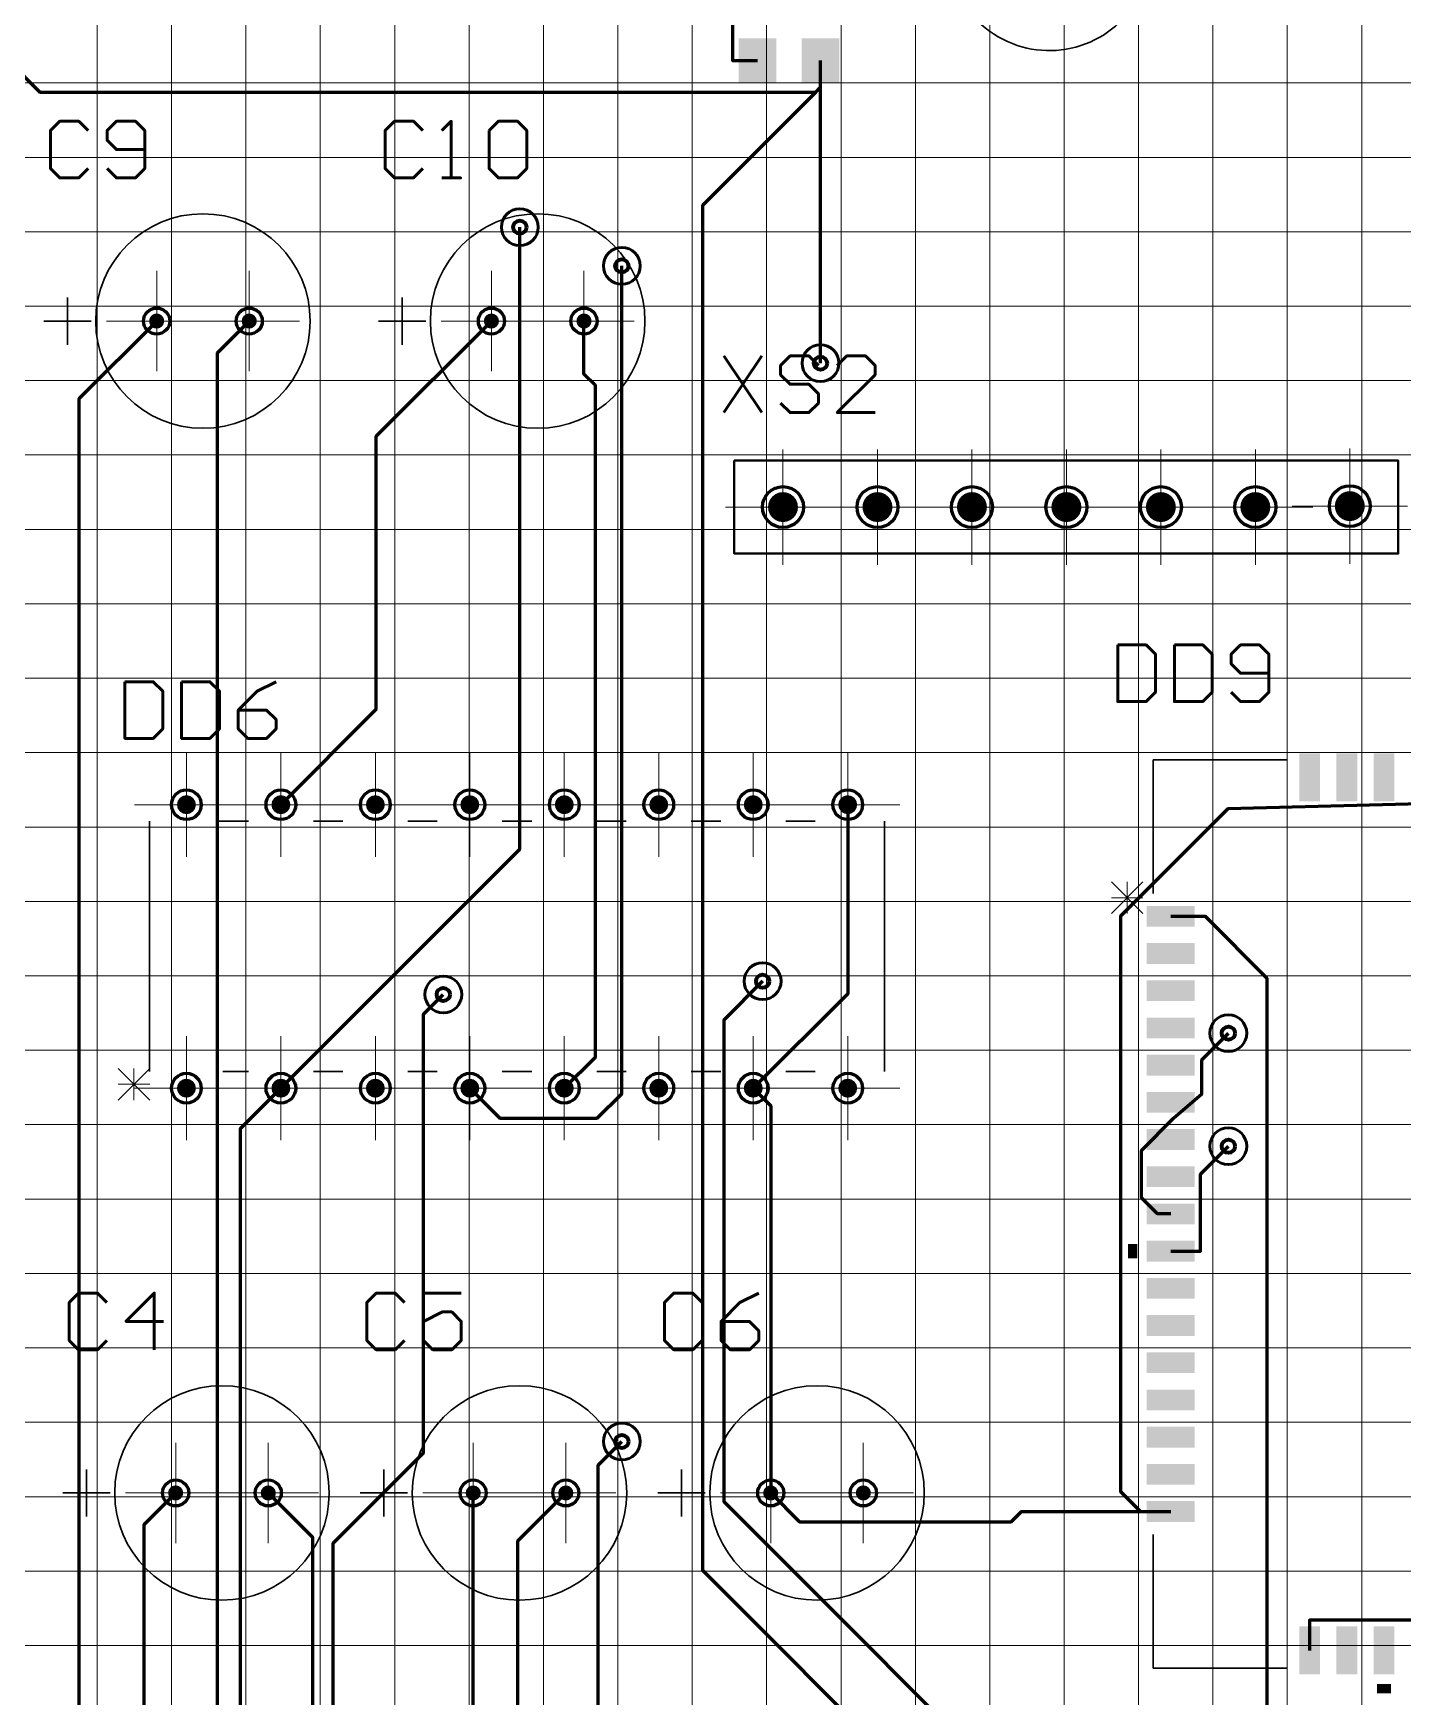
# Model space of a CAD drawing. Extents: x 346 to 4955, y 45 to 639.
# Drawn here: x 1255.6 to 1329, y 301.9 to 391 of the extents above; entities that cross this region are included whole.
import ezdxf

# ---------------------------------------------------------------- set-up
doc = ezdxf.new("R2010")
doc.units = 0
doc.header["$MEASUREMENT"] = 0
doc.layers.add('PDF _Геометрия', color=7, linetype='CONTINUOUS')
doc.layers.add('PDF _Сплошная заливка', color=7, linetype='CONTINUOUS')

msp = doc.modelspace()

# ---------------------------------------------------------------- hatches: boundary and pattern name
at = {"layer": 'PDF _Сплошная заливка', "transparency": 33554559}
for points in [[(1262.189, 375.615), (1261.782, 375.615), (1261.813, 375.771), (1261.901, 375.903), (1262.033, 375.991), (1262.189, 376.022)], [(1267.149, 375.615), (1266.743, 375.615), (1266.774, 375.771), (1266.862, 375.903), (1266.994, 375.991), (1267.149, 376.022)], [(1280.123, 375.615), (1279.717, 375.615), (1279.748, 375.771), (1279.836, 375.903), (1279.968, 375.991), (1280.123, 376.022)], [(1285.084, 375.615), (1284.677, 375.615), (1284.708, 375.771), (1284.797, 375.903), (1284.928, 375.991), (1285.084, 376.022)], [(1295.746, 365.648), (1295.746, 364.844), (1295.538, 364.872), (1295.345, 364.952), (1295.178, 365.08), (1295.05, 365.246), (1294.97, 365.44), (1294.942, 365.648)], [(1295.746, 365.648), (1296.55, 365.648), (1296.523, 365.44), (1296.443, 365.246), (1296.315, 365.08), (1296.149, 364.952), (1295.955, 364.872), (1295.746, 364.844)], [(1300.808, 365.648), (1300.808, 364.844), (1300.6, 364.872), (1300.406, 364.952), (1300.24, 365.08), (1300.112, 365.246), (1300.031, 365.44), (1300.004, 365.648)], [(1300.808, 365.648), (1301.612, 365.648), (1301.585, 365.44), (1301.504, 365.246), (1301.376, 365.08), (1301.21, 364.952), (1301.016, 364.872), (1300.808, 364.844)], [(1305.87, 365.648), (1305.87, 364.844), (1305.662, 364.872), (1305.468, 364.952), (1305.301, 365.08), (1305.173, 365.246), (1305.093, 365.44), (1305.066, 365.648)], [(1305.87, 365.648), (1306.674, 365.648), (1306.646, 365.44), (1306.566, 365.246), (1306.438, 365.08), (1306.272, 364.952), (1306.078, 364.872), (1305.87, 364.844)], [(1310.931, 365.648), (1310.931, 364.844), (1310.723, 364.872), (1310.529, 364.952), (1310.363, 365.08), (1310.235, 365.246), (1310.154, 365.44), (1310.127, 365.648)], [(1310.931, 365.648), (1311.735, 365.648), (1311.708, 365.44), (1311.627, 365.246), (1311.5, 365.08), (1311.333, 364.952), (1311.139, 364.872), (1310.931, 364.844)], [(1315.993, 365.648), (1315.993, 364.844), (1315.785, 364.872), (1315.591, 364.952), (1315.424, 365.08), (1315.297, 365.246), (1315.216, 365.44), (1315.189, 365.648)], [(1315.993, 365.648), (1316.797, 365.648), (1316.769, 365.44), (1316.689, 365.246), (1316.561, 365.08), (1316.395, 364.952), (1316.201, 364.872), (1315.993, 364.844)], [(1321.054, 365.648), (1321.054, 364.844), (1320.846, 364.872), (1320.652, 364.952), (1320.486, 365.08), (1320.358, 365.246), (1320.278, 365.44), (1320.25, 365.648)], [(1321.054, 365.648), (1321.858, 365.648), (1321.831, 365.44), (1321.751, 365.246), (1321.623, 365.08), (1321.456, 364.952), (1321.262, 364.872), (1321.054, 364.844)], [(1326.116, 365.699), (1326.116, 364.895), (1325.908, 364.922), (1325.714, 365.003), (1325.547, 365.13), (1325.42, 365.297), (1325.339, 365.491), (1325.312, 365.699)], [(1326.116, 365.699), (1326.92, 365.699), (1326.893, 365.491), (1326.812, 365.297), (1326.684, 365.13), (1326.518, 365.003), (1326.324, 364.922), (1326.116, 364.895)], [(1263.783, 349.702), (1263.275, 349.702), (1263.314, 349.896), (1263.424, 350.061), (1263.589, 350.171), (1263.783, 350.21)], [(1263.783, 349.702), (1263.783, 350.21), (1263.977, 350.171), (1264.142, 350.061), (1264.252, 349.896), (1264.291, 349.702)], [(1268.845, 349.702), (1268.337, 349.702), (1268.375, 349.896), (1268.485, 350.061), (1268.65, 350.171), (1268.845, 350.21)], [(1268.845, 349.702), (1268.845, 350.21), (1269.039, 350.171), (1269.204, 350.061), (1269.314, 349.896), (1269.352, 349.702)], [(1273.906, 349.702), (1273.398, 349.702), (1273.437, 349.896), (1273.547, 350.061), (1273.712, 350.171), (1273.906, 350.21)], [(1273.906, 349.702), (1273.906, 350.21), (1274.1, 350.171), (1274.265, 350.061), (1274.375, 349.896), (1274.414, 349.702)], [(1278.968, 349.702), (1278.46, 349.702), (1278.498, 349.896), (1278.608, 350.061), (1278.773, 350.171), (1278.968, 350.21)], [(1278.968, 349.702), (1278.968, 350.21), (1279.162, 350.171), (1279.327, 350.061), (1279.437, 349.896), (1279.476, 349.702)], [(1284.029, 349.702), (1283.521, 349.702), (1283.56, 349.896), (1283.67, 350.061), (1283.835, 350.171), (1284.029, 350.21)], [(1284.029, 349.702), (1284.029, 350.21), (1284.224, 350.171), (1284.388, 350.061), (1284.498, 349.896), (1284.537, 349.702)], [(1289.091, 349.702), (1288.583, 349.702), (1288.622, 349.896), (1288.732, 350.061), (1288.896, 350.171), (1289.091, 350.21)], [(1289.091, 349.702), (1289.091, 350.21), (1289.285, 350.171), (1289.45, 350.061), (1289.56, 349.896), (1289.599, 349.702)], [(1294.152, 349.702), (1293.644, 349.702), (1293.683, 349.896), (1293.793, 350.061), (1293.958, 350.171), (1294.152, 350.21)], [(1294.152, 349.702), (1294.152, 350.21), (1294.347, 350.171), (1294.511, 350.061), (1294.622, 349.896), (1294.66, 349.702)], [(1299.214, 349.702), (1298.706, 349.702), (1298.745, 349.896), (1298.855, 350.061), (1299.02, 350.171), (1299.214, 350.21)], [(1299.214, 349.702), (1299.214, 350.21), (1299.408, 350.171), (1299.573, 350.061), (1299.683, 349.896), (1299.722, 349.702)], [(1263.783, 334.512), (1263.275, 334.512), (1263.314, 334.707), (1263.424, 334.871), (1263.589, 334.982), (1263.783, 335.02)], [(1263.783, 334.512), (1263.783, 335.02), (1263.977, 334.982), (1264.142, 334.871), (1264.252, 334.707), (1264.291, 334.512)], [(1268.845, 334.512), (1268.337, 334.512), (1268.375, 334.707), (1268.485, 334.871), (1268.65, 334.982), (1268.845, 335.02)], [(1268.845, 334.512), (1268.845, 335.02), (1269.039, 334.982), (1269.204, 334.871), (1269.314, 334.707), (1269.352, 334.512)], [(1273.906, 334.512), (1273.398, 334.512), (1273.437, 334.707), (1273.547, 334.871), (1273.712, 334.982), (1273.906, 335.02)], [(1273.906, 334.512), (1273.906, 335.02), (1274.1, 334.982), (1274.265, 334.871), (1274.375, 334.707), (1274.414, 334.512)], [(1278.968, 334.512), (1278.46, 334.512), (1278.498, 334.707), (1278.608, 334.871), (1278.773, 334.982), (1278.968, 335.02)], [(1278.968, 334.512), (1278.968, 335.02), (1279.162, 334.982), (1279.327, 334.871), (1279.437, 334.707), (1279.476, 334.512)], [(1284.029, 334.512), (1283.521, 334.512), (1283.56, 334.707), (1283.67, 334.871), (1283.835, 334.982), (1284.029, 335.02)], [(1284.029, 334.512), (1284.029, 335.02), (1284.224, 334.982), (1284.388, 334.871), (1284.498, 334.707), (1284.537, 334.512)], [(1289.091, 334.512), (1288.583, 334.512), (1288.622, 334.707), (1288.732, 334.871), (1288.896, 334.982), (1289.091, 335.02)], [(1289.091, 334.512), (1289.091, 335.02), (1289.285, 334.982), (1289.45, 334.871), (1289.56, 334.707), (1289.599, 334.512)], [(1294.152, 334.512), (1293.644, 334.512), (1293.683, 334.707), (1293.793, 334.871), (1293.958, 334.982), (1294.152, 335.02)], [(1294.152, 334.512), (1294.152, 335.02), (1294.347, 334.982), (1294.511, 334.871), (1294.622, 334.707), (1294.66, 334.512)], [(1299.214, 334.512), (1298.706, 334.512), (1298.745, 334.707), (1298.855, 334.871), (1299.02, 334.982), (1299.214, 335.02)], [(1299.214, 334.512), (1299.214, 335.02), (1299.408, 334.982), (1299.573, 334.871), (1299.683, 334.707), (1299.722, 334.512)], [(1263.207, 312.825), (1262.8, 312.825), (1262.831, 312.98), (1262.919, 313.112), (1263.051, 313.2), (1263.207, 313.231)], [(1268.167, 312.825), (1267.761, 312.825), (1267.792, 312.98), (1267.88, 313.112), (1268.012, 313.2), (1268.167, 313.231)], [(1279.149, 312.825), (1278.742, 312.825), (1278.773, 312.98), (1278.861, 313.112), (1278.993, 313.2), (1279.149, 313.231)], [(1284.109, 312.825), (1283.702, 312.825), (1283.734, 312.98), (1283.822, 313.112), (1283.954, 313.2), (1284.109, 313.231)], [(1295.09, 312.825), (1294.684, 312.825), (1294.715, 312.98), (1294.803, 313.112), (1294.935, 313.2), (1295.09, 313.231)], [(1300.051, 312.825), (1299.644, 312.825), (1299.676, 312.98), (1299.764, 313.112), (1299.895, 313.2), (1300.051, 313.231)]]:
    msp.add_hatch(color=256, dxfattribs=at).paths.add_polyline_path(points)
at = {"layer": 'PDF _Сплошная заливка', "true_color": 0xffffff, "transparency": 33554559}
for points in [[(1262.189, 375.209), (1262.033, 375.24), (1261.901, 375.328), (1261.813, 375.46), (1261.782, 375.615), (1262.189, 375.615)], [(1262.189, 376.022), (1262.344, 375.991), (1262.476, 375.903), (1262.564, 375.771), (1262.595, 375.615), (1262.189, 375.615)], [(1262.595, 375.615), (1262.564, 375.46), (1262.476, 375.328), (1262.344, 375.24), (1262.189, 375.209), (1262.189, 375.615)], [(1267.149, 375.209), (1266.994, 375.24), (1266.862, 375.328), (1266.774, 375.46), (1266.743, 375.615), (1267.149, 375.615)], [(1267.149, 376.022), (1267.304, 375.991), (1267.436, 375.903), (1267.524, 375.771), (1267.555, 375.615), (1267.149, 375.615)], [(1267.555, 375.615), (1267.524, 375.46), (1267.436, 375.328), (1267.304, 375.24), (1267.149, 375.209), (1267.149, 375.615)], [(1280.123, 375.209), (1279.968, 375.24), (1279.836, 375.328), (1279.748, 375.46), (1279.717, 375.615), (1280.123, 375.615)], [(1280.123, 376.022), (1280.279, 375.991), (1280.411, 375.903), (1280.499, 375.771), (1280.53, 375.615), (1280.123, 375.615)], [(1280.53, 375.615), (1280.499, 375.46), (1280.411, 375.328), (1280.279, 375.24), (1280.123, 375.209), (1280.123, 375.615)], [(1285.084, 375.209), (1284.928, 375.24), (1284.797, 375.328), (1284.708, 375.46), (1284.677, 375.615), (1285.084, 375.615)], [(1285.084, 376.022), (1285.239, 375.991), (1285.371, 375.903), (1285.459, 375.771), (1285.49, 375.615), (1285.084, 375.615)], [(1285.49, 375.615), (1285.459, 375.46), (1285.371, 375.328), (1285.239, 375.24), (1285.084, 375.209), (1285.084, 375.615)], [(1294.942, 365.648), (1294.97, 365.857), (1295.05, 366.051), (1295.178, 366.217), (1295.345, 366.345), (1295.538, 366.425), (1295.746, 366.453), (1295.746, 365.648)], [(1295.746, 366.453), (1295.955, 366.425), (1296.149, 366.345), (1296.315, 366.217), (1296.443, 366.051), (1296.523, 365.857), (1296.55, 365.648), (1295.746, 365.648)], [(1300.004, 365.648), (1300.031, 365.857), (1300.112, 366.051), (1300.24, 366.217), (1300.406, 366.345), (1300.6, 366.425), (1300.808, 366.453), (1300.808, 365.648)], [(1300.808, 366.453), (1301.016, 366.425), (1301.21, 366.345), (1301.376, 366.217), (1301.504, 366.051), (1301.585, 365.857), (1301.612, 365.648), (1300.808, 365.648)], [(1305.066, 365.648), (1305.093, 365.857), (1305.173, 366.051), (1305.301, 366.217), (1305.468, 366.345), (1305.662, 366.425), (1305.87, 366.453), (1305.87, 365.648)], [(1305.87, 366.453), (1306.078, 366.425), (1306.272, 366.345), (1306.438, 366.217), (1306.566, 366.051), (1306.646, 365.857), (1306.674, 365.648), (1305.87, 365.648)], [(1310.127, 365.648), (1310.154, 365.857), (1310.235, 366.051), (1310.363, 366.217), (1310.529, 366.345), (1310.723, 366.425), (1310.931, 366.453), (1310.931, 365.648)], [(1310.931, 366.453), (1311.139, 366.425), (1311.333, 366.345), (1311.5, 366.217), (1311.627, 366.051), (1311.708, 365.857), (1311.735, 365.648), (1310.931, 365.648)], [(1315.189, 365.648), (1315.216, 365.857), (1315.297, 366.051), (1315.424, 366.217), (1315.591, 366.345), (1315.785, 366.425), (1315.993, 366.453), (1315.993, 365.648)], [(1315.993, 366.453), (1316.201, 366.425), (1316.395, 366.345), (1316.561, 366.217), (1316.689, 366.051), (1316.769, 365.857), (1316.797, 365.648), (1315.993, 365.648)], [(1320.25, 365.648), (1320.278, 365.857), (1320.358, 366.051), (1320.486, 366.217), (1320.652, 366.345), (1320.846, 366.425), (1321.054, 366.453), (1321.054, 365.648)], [(1321.054, 366.453), (1321.262, 366.425), (1321.456, 366.345), (1321.623, 366.217), (1321.751, 366.051), (1321.831, 365.857), (1321.858, 365.648), (1321.054, 365.648)], [(1325.312, 365.699), (1325.339, 365.907), (1325.42, 366.101), (1325.547, 366.268), (1325.714, 366.396), (1325.908, 366.476), (1326.116, 366.503), (1326.116, 365.699)], [(1326.116, 366.503), (1326.324, 366.476), (1326.518, 366.396), (1326.684, 366.268), (1326.812, 366.101), (1326.893, 365.907), (1326.92, 365.699), (1326.116, 365.699)], [(1263.783, 349.193), (1263.589, 349.232), (1263.424, 349.342), (1263.314, 349.507), (1263.275, 349.702), (1263.783, 349.702)], [(1264.291, 349.702), (1264.252, 349.507), (1264.142, 349.342), (1263.977, 349.232), (1263.783, 349.193), (1263.783, 349.702)], [(1268.845, 349.193), (1268.65, 349.232), (1268.485, 349.342), (1268.375, 349.507), (1268.337, 349.702), (1268.845, 349.702)], [(1269.352, 349.702), (1269.314, 349.507), (1269.204, 349.342), (1269.039, 349.232), (1268.845, 349.193), (1268.845, 349.702)], [(1273.906, 349.193), (1273.712, 349.232), (1273.547, 349.342), (1273.437, 349.507), (1273.398, 349.702), (1273.906, 349.702)], [(1274.414, 349.702), (1274.375, 349.507), (1274.265, 349.342), (1274.1, 349.232), (1273.906, 349.193), (1273.906, 349.702)], [(1278.968, 349.193), (1278.773, 349.232), (1278.608, 349.342), (1278.498, 349.507), (1278.46, 349.702), (1278.968, 349.702)], [(1279.476, 349.702), (1279.437, 349.507), (1279.327, 349.342), (1279.162, 349.232), (1278.968, 349.193), (1278.968, 349.702)], [(1284.029, 349.193), (1283.835, 349.232), (1283.67, 349.342), (1283.56, 349.507), (1283.521, 349.702), (1284.029, 349.702)], [(1284.537, 349.702), (1284.498, 349.507), (1284.388, 349.342), (1284.224, 349.232), (1284.029, 349.193), (1284.029, 349.702)], [(1289.091, 349.193), (1288.896, 349.232), (1288.732, 349.342), (1288.622, 349.507), (1288.583, 349.702), (1289.091, 349.702)], [(1289.599, 349.702), (1289.56, 349.507), (1289.45, 349.342), (1289.285, 349.232), (1289.091, 349.193), (1289.091, 349.702)], [(1294.152, 349.193), (1293.958, 349.232), (1293.793, 349.342), (1293.683, 349.507), (1293.644, 349.702), (1294.152, 349.702)], [(1294.66, 349.702), (1294.622, 349.507), (1294.511, 349.342), (1294.347, 349.232), (1294.152, 349.193), (1294.152, 349.702)], [(1299.214, 349.193), (1299.02, 349.232), (1298.855, 349.342), (1298.745, 349.507), (1298.706, 349.702), (1299.214, 349.702)], [(1299.722, 349.702), (1299.683, 349.507), (1299.573, 349.342), (1299.408, 349.232), (1299.214, 349.193), (1299.214, 349.702)], [(1263.783, 334.004), (1263.589, 334.043), (1263.424, 334.153), (1263.314, 334.318), (1263.275, 334.512), (1263.783, 334.512)], [(1264.291, 334.512), (1264.252, 334.318), (1264.142, 334.153), (1263.977, 334.043), (1263.783, 334.004), (1263.783, 334.512)], [(1268.845, 334.004), (1268.65, 334.043), (1268.485, 334.153), (1268.375, 334.318), (1268.337, 334.512), (1268.845, 334.512)], [(1269.352, 334.512), (1269.314, 334.318), (1269.204, 334.153), (1269.039, 334.043), (1268.845, 334.004), (1268.845, 334.512)], [(1273.906, 334.004), (1273.712, 334.043), (1273.547, 334.153), (1273.437, 334.318), (1273.398, 334.512), (1273.906, 334.512)], [(1274.414, 334.512), (1274.375, 334.318), (1274.265, 334.153), (1274.1, 334.043), (1273.906, 334.004), (1273.906, 334.512)], [(1278.968, 334.004), (1278.773, 334.043), (1278.608, 334.153), (1278.498, 334.318), (1278.46, 334.512), (1278.968, 334.512)], [(1279.476, 334.512), (1279.437, 334.318), (1279.327, 334.153), (1279.162, 334.043), (1278.968, 334.004), (1278.968, 334.512)], [(1284.029, 334.004), (1283.835, 334.043), (1283.67, 334.153), (1283.56, 334.318), (1283.521, 334.512), (1284.029, 334.512)], [(1284.537, 334.512), (1284.498, 334.318), (1284.388, 334.153), (1284.224, 334.043), (1284.029, 334.004), (1284.029, 334.512)], [(1289.091, 334.004), (1288.896, 334.043), (1288.732, 334.153), (1288.622, 334.318), (1288.583, 334.512), (1289.091, 334.512)], [(1289.599, 334.512), (1289.56, 334.318), (1289.45, 334.153), (1289.285, 334.043), (1289.091, 334.004), (1289.091, 334.512)], [(1294.152, 334.004), (1293.958, 334.043), (1293.793, 334.153), (1293.683, 334.318), (1293.644, 334.512), (1294.152, 334.512)], [(1294.66, 334.512), (1294.622, 334.318), (1294.511, 334.153), (1294.347, 334.043), (1294.152, 334.004), (1294.152, 334.512)], [(1299.214, 334.004), (1299.02, 334.043), (1298.855, 334.153), (1298.745, 334.318), (1298.706, 334.512), (1299.214, 334.512)], [(1299.722, 334.512), (1299.683, 334.318), (1299.573, 334.153), (1299.408, 334.043), (1299.214, 334.004), (1299.214, 334.512)], [(1263.207, 313.231), (1263.362, 313.2), (1263.494, 313.112), (1263.582, 312.98), (1263.613, 312.825), (1263.207, 312.825)], [(1268.167, 313.231), (1268.323, 313.2), (1268.454, 313.112), (1268.542, 312.98), (1268.573, 312.825), (1268.167, 312.825)], [(1279.149, 313.231), (1279.304, 313.2), (1279.436, 313.112), (1279.524, 312.98), (1279.555, 312.825), (1279.149, 312.825)], [(1284.109, 313.231), (1284.265, 313.2), (1284.396, 313.112), (1284.484, 312.98), (1284.515, 312.825), (1284.109, 312.825)], [(1295.09, 313.231), (1295.246, 313.2), (1295.378, 313.112), (1295.466, 312.98), (1295.497, 312.825), (1295.09, 312.825)], [(1300.051, 313.231), (1300.206, 313.2), (1300.338, 313.112), (1300.426, 312.98), (1300.457, 312.825), (1300.051, 312.825)], [(1263.207, 312.418), (1263.051, 312.449), (1262.919, 312.537), (1262.831, 312.669), (1262.8, 312.825), (1263.207, 312.825)], [(1263.613, 312.825), (1263.582, 312.669), (1263.494, 312.537), (1263.362, 312.449), (1263.207, 312.418), (1263.207, 312.825)], [(1268.167, 312.418), (1268.012, 312.449), (1267.88, 312.537), (1267.792, 312.669), (1267.761, 312.825), (1268.167, 312.825)], [(1268.573, 312.825), (1268.542, 312.669), (1268.454, 312.537), (1268.323, 312.449), (1268.167, 312.418), (1268.167, 312.825)], [(1279.149, 312.418), (1278.993, 312.449), (1278.861, 312.537), (1278.773, 312.669), (1278.742, 312.825), (1279.149, 312.825)], [(1279.555, 312.825), (1279.524, 312.669), (1279.436, 312.537), (1279.304, 312.449), (1279.149, 312.418), (1279.149, 312.825)], [(1284.109, 312.418), (1283.954, 312.449), (1283.822, 312.537), (1283.734, 312.669), (1283.702, 312.825), (1284.109, 312.825)], [(1284.515, 312.825), (1284.484, 312.669), (1284.396, 312.537), (1284.265, 312.449), (1284.109, 312.418), (1284.109, 312.825)], [(1295.09, 312.418), (1294.935, 312.449), (1294.803, 312.537), (1294.715, 312.669), (1294.684, 312.825), (1295.09, 312.825)], [(1295.497, 312.825), (1295.466, 312.669), (1295.378, 312.537), (1295.246, 312.449), (1295.09, 312.418), (1295.09, 312.825)], [(1300.051, 312.418), (1299.895, 312.449), (1299.764, 312.537), (1299.676, 312.669), (1299.644, 312.825), (1300.051, 312.825)], [(1300.457, 312.825), (1300.426, 312.669), (1300.338, 312.537), (1300.206, 312.449), (1300.051, 312.418), (1300.051, 312.825)]]:
    msp.add_hatch(color=7, dxfattribs=at).paths.add_polyline_path(points)

# ---------------------------------------------------------------- linework, layer by layer
at = {"layer": 'PDF _Геометрия', "lineweight": 18}
for points in [[(1259, 228.904), (1259, 588.904)], [(1262.986, 228.904), (1262.986, 588.904)], [(1266.971, 228.904), (1266.971, 588.904)], [(1270.957, 228.904), (1270.957, 588.904)], [(1274.942, 228.904), (1274.942, 588.904)], [(1278.928, 228.904), (1278.928, 588.904)], [(1282.913, 228.904), (1282.913, 588.904)], [(1286.899, 228.904), (1286.899, 588.904)], [(1290.884, 228.904), (1290.884, 588.904)], [(1294.87, 228.904), (1294.87, 588.904)], [(1298.855, 228.904), (1298.855, 588.904)], [(1302.841, 228.904), (1302.841, 588.904)], [(1306.826, 228.904), (1306.826, 588.904)], [(1310.812, 228.904), (1310.812, 588.904)], [(1314.797, 228.904), (1314.797, 588.904)], [(1318.783, 228.904), (1318.783, 588.904)], [(1322.768, 228.904), (1322.768, 588.904)], [(1326.754, 228.904), (1326.754, 588.904)], [(1191.247, 388.373), (1432.568, 388.373)], [(1191.247, 384.386), (1432.568, 384.386)], [(1191.247, 380.399), (1432.568, 380.399)], [(1262.189, 372.924), (1262.189, 378.306)], [(1262.189, 373.223), (1262.189, 378.007)], [(1267.149, 372.924), (1267.149, 378.306)], [(1267.149, 373.223), (1267.149, 378.007)], [(1280.123, 372.924), (1280.123, 378.306)], [(1280.123, 373.223), (1280.123, 378.007)], [(1285.084, 372.924), (1285.084, 378.306)], [(1285.084, 373.223), (1285.084, 378.007)], [(1191.247, 376.413), (1432.568, 376.413)], [(1259.499, 375.615), (1264.879, 375.615)], [(1259.797, 375.615), (1264.58, 375.615)], [(1264.459, 375.615), (1269.839, 375.615)], [(1264.758, 375.615), (1269.54, 375.615)], [(1277.433, 375.615), (1282.814, 375.615)], [(1277.732, 375.615), (1282.515, 375.615)], [(1282.394, 375.615), (1287.774, 375.615)], [(1282.692, 375.615), (1287.475, 375.615)], [(1191.247, 372.426), (1432.568, 372.426)], [(1191.247, 368.439), (1432.568, 368.439)], [(1295.746, 362.559), (1295.746, 368.738)], [(1295.746, 362.858), (1295.746, 368.439)], [(1300.808, 362.559), (1300.808, 368.738)], [(1300.808, 362.858), (1300.808, 368.439)], [(1305.87, 362.559), (1305.87, 368.738)], [(1305.87, 362.858), (1305.87, 368.439)], [(1310.931, 362.559), (1310.931, 368.738)], [(1310.931, 362.858), (1310.931, 368.439)], [(1315.993, 362.559), (1315.993, 368.738)], [(1315.993, 362.858), (1315.993, 368.439)], [(1321.054, 362.559), (1321.054, 368.738)], [(1321.054, 362.858), (1321.054, 368.439)], [(1326.116, 362.609), (1326.116, 368.789)], [(1326.116, 362.908), (1326.116, 368.49)], [(1292.658, 365.648), (1298.835, 365.648)], [(1292.957, 365.648), (1298.536, 365.648)], [(1297.719, 365.648), (1303.897, 365.648)], [(1298.018, 365.648), (1303.598, 365.648)], [(1302.781, 365.648), (1308.958, 365.648)], [(1303.08, 365.648), (1308.66, 365.648)], [(1307.842, 365.648), (1314.02, 365.648)], [(1308.141, 365.648), (1313.721, 365.648)], [(1312.904, 365.648), (1319.082, 365.648)], [(1313.203, 365.648), (1318.783, 365.648)], [(1317.966, 365.648), (1324.143, 365.648)], [(1318.265, 365.648), (1323.844, 365.648)], [(1323.027, 365.699), (1329.205, 365.699)], [(1323.326, 365.699), (1328.906, 365.699)], [(1191.247, 364.452), (1432.568, 364.452)], [(1191.247, 360.466), (1432.568, 360.466)], [(1191.247, 356.479), (1432.568, 356.479)], [(1191.247, 352.492), (1432.568, 352.492)], [(1263.783, 346.911), (1263.783, 352.492)], [(1263.783, 347.21), (1263.783, 352.193)], [(1268.845, 346.911), (1268.845, 352.492)], [(1268.845, 347.21), (1268.845, 352.193)], [(1273.906, 346.911), (1273.906, 352.492)], [(1273.906, 347.21), (1273.906, 352.193)], [(1278.968, 346.911), (1278.968, 352.492)], [(1278.968, 347.21), (1278.968, 352.193)], [(1284.029, 346.911), (1284.029, 352.492)], [(1284.029, 347.21), (1284.029, 352.193)], [(1289.091, 346.911), (1289.091, 352.492)], [(1289.091, 347.21), (1289.091, 352.193)], [(1294.152, 346.911), (1294.152, 352.492)], [(1294.152, 347.21), (1294.152, 352.193)], [(1299.214, 346.911), (1299.214, 352.492)], [(1299.214, 347.21), (1299.214, 352.193)], [(1260.993, 349.702), (1266.573, 349.702)], [(1261.292, 349.702), (1266.274, 349.702)], [(1266.055, 349.702), (1271.634, 349.702)], [(1266.353, 349.702), (1271.335, 349.702)], [(1271.116, 349.702), (1276.696, 349.702)], [(1271.415, 349.702), (1276.397, 349.702)], [(1276.178, 349.702), (1281.758, 349.702)], [(1276.477, 349.702), (1281.458, 349.702)], [(1281.239, 349.702), (1286.819, 349.702)], [(1281.538, 349.702), (1286.52, 349.702)], [(1286.301, 349.702), (1291.881, 349.702)], [(1286.6, 349.702), (1291.582, 349.702)], [(1291.362, 349.702), (1296.942, 349.702)], [(1291.661, 349.702), (1296.643, 349.702)], [(1296.424, 349.702), (1302.004, 349.702)], [(1296.723, 349.702), (1301.705, 349.702)], [(1191.247, 348.506), (1432.568, 348.506)], [(1191.247, 344.519), (1432.568, 344.519)], [(1191.247, 340.532), (1432.568, 340.532)], [(1263.783, 331.721), (1263.783, 337.303)], [(1263.783, 332.02), (1263.783, 337.004)], [(1268.845, 331.721), (1268.845, 337.303)], [(1268.845, 332.02), (1268.845, 337.004)], [(1273.906, 331.721), (1273.906, 337.303)], [(1273.906, 332.02), (1273.906, 337.004)], [(1278.968, 331.721), (1278.968, 337.303)], [(1278.968, 332.02), (1278.968, 337.004)], [(1284.029, 331.721), (1284.029, 337.303)], [(1284.029, 332.02), (1284.029, 337.004)], [(1289.091, 331.721), (1289.091, 337.303)], [(1289.091, 332.02), (1289.091, 337.004)], [(1294.152, 331.721), (1294.152, 337.303)], [(1294.152, 332.02), (1294.152, 337.004)], [(1299.214, 331.721), (1299.214, 337.303)], [(1299.214, 332.02), (1299.214, 337.004)], [(1191.247, 336.546), (1432.568, 336.546)], [(1260.993, 334.512), (1266.573, 334.512)], [(1261.292, 334.512), (1266.274, 334.512)], [(1266.055, 334.512), (1271.634, 334.512)], [(1266.353, 334.512), (1271.335, 334.512)], [(1271.116, 334.512), (1276.696, 334.512)], [(1271.415, 334.512), (1276.397, 334.512)], [(1276.178, 334.512), (1281.758, 334.512)], [(1276.477, 334.512), (1281.458, 334.512)], [(1281.239, 334.512), (1286.819, 334.512)], [(1281.538, 334.512), (1286.52, 334.512)], [(1286.301, 334.512), (1291.881, 334.512)], [(1286.6, 334.512), (1291.582, 334.512)], [(1291.362, 334.512), (1296.942, 334.512)], [(1291.661, 334.512), (1296.643, 334.512)], [(1296.424, 334.512), (1302.004, 334.512)], [(1296.723, 334.512), (1301.705, 334.512)], [(1191.247, 332.559), (1432.568, 332.559)], [(1191.247, 328.572), (1432.568, 328.572)], [(1191.247, 324.585), (1432.568, 324.585)], [(1191.247, 320.598), (1432.568, 320.598)], [(1191.247, 316.612), (1432.568, 316.612)], [(1263.207, 310.134), (1263.207, 315.516)], [(1268.167, 310.134), (1268.167, 315.516)], [(1279.149, 310.134), (1279.149, 315.516)], [(1284.109, 310.134), (1284.109, 315.516)], [(1295.09, 310.134), (1295.09, 315.516)], [(1300.051, 310.134), (1300.051, 315.516)], [(1263.207, 310.432), (1263.207, 315.217)], [(1268.167, 310.432), (1268.167, 315.217)], [(1279.149, 310.432), (1279.149, 315.217)], [(1284.109, 310.432), (1284.109, 315.217)], [(1295.09, 310.432), (1295.09, 315.217)], [(1300.051, 310.432), (1300.051, 315.217)], [(1191.247, 312.625), (1432.568, 312.625)], [(1260.516, 312.825), (1265.897, 312.825)], [(1260.815, 312.825), (1265.598, 312.825)], [(1265.477, 312.825), (1270.857, 312.825)], [(1265.776, 312.825), (1270.558, 312.825)], [(1276.458, 312.825), (1281.839, 312.825)], [(1276.757, 312.825), (1281.54, 312.825)], [(1281.419, 312.825), (1286.799, 312.825)], [(1281.718, 312.825), (1286.5, 312.825)], [(1292.4, 312.825), (1297.781, 312.825)], [(1292.699, 312.825), (1297.482, 312.825)], [(1297.361, 312.825), (1302.741, 312.825)], [(1297.66, 312.825), (1302.442, 312.825)], [(1191.247, 308.638), (1432.568, 308.638)], [(1191.247, 304.652), (1432.568, 304.652)]]:
    msp.add_lwpolyline(points, dxfattribs=at)
at = {"layer": 'PDF _Геометрия', "lineweight": 60}
for points in [[(1307.484, 409.502), (1301.761, 415.227), (1294.048, 415.227), (1293.035, 414.215), (1293.035, 389.569), (1294.375, 389.569)], [(1220.038, 389.569), (1254.252, 389.569), (1255.934, 387.886), (1297.502, 387.886)], [(1297.755, 373.355), (1297.755, 388.139), (1297.755, 389.569)], [(1318.982, 239.764), (1323.86, 239.764), (1324.96, 240.865), (1324.96, 248.343), (1320.66, 248.343), (1317.28, 251.724), (1313.004, 251.724), (1313.004, 254.473), (1302.349, 265.132), (1302.349, 297.763), (1291.451, 308.663), (1291.451, 381.833), (1297.502, 387.886), (1297.755, 388.139)], [(1358.996, 384.346), (1353.855, 379.203), (1353.855, 351.162), (1351.862, 351.162), (1351.862, 349.508), (1343.891, 349.508), (1343.891, 351.162), (1341.899, 351.162), (1341.761, 351.162), (1340.108, 349.508), (1339.686, 349.508), (1338.033, 351.162), (1337.913, 351.162), (1335.92, 351.162), (1333.928, 351.162), (1331.935, 351.162), (1329.942, 351.162), (1329.942, 349.742), (1319.582, 349.481), (1313.834, 343.732), (1313.834, 312.895), (1314.901, 311.828), (1316.526, 311.828)], [(1267.879, 299.586), (1266.682, 300.783), (1266.682, 332.349), (1268.845, 334.512), (1281.647, 347.318), (1281.647, 380.645)], [(1278.968, 334.512), (1280.578, 332.901), (1285.797, 332.901), (1287.113, 334.217), (1287.113, 378.57)], [(1266.174, 261.077), (1260.404, 266.849), (1260.404, 284.789), (1258.044, 287.15), (1258.044, 298.271), (1258.044, 371.469), (1262.189, 375.615)], [(1263.105, 271.961), (1265.451, 274.307), (1265.451, 373.916), (1267.149, 375.615)], [(1268.845, 349.702), (1273.953, 354.812), (1273.953, 369.443), (1280.123, 375.615)], [(1284.029, 334.512), (1285.696, 336.179), (1285.696, 372.161), (1285.084, 372.773), (1285.084, 375.615)], [(1299.214, 349.702), (1299.214, 339.575), (1294.152, 334.512), (1295.09, 333.574), (1295.09, 312.825), (1296.633, 311.281), (1307.977, 311.281), (1308.524, 311.828), (1314.901, 311.828)], [(1316.526, 343.722), (1318.358, 343.722), (1321.669, 340.409), (1321.669, 287.685), (1313.92, 279.934)], [(1294.655, 340.242), (1292.568, 338.155), (1292.568, 312.37), (1310.066, 294.866), (1310.066, 263.334), (1311.103, 262.297), (1313.004, 262.297)], [(1276.297, 256.014), (1273.751, 258.562), (1273.751, 264.264), (1271.644, 266.371), (1271.644, 310.136), (1276.484, 314.977), (1276.484, 338.47), (1277.547, 339.534)], [(1316.526, 327.775), (1315.812, 327.775), (1314.951, 328.636), (1314.951, 331.179), (1316.672, 332.901), (1318.191, 334.217), (1318.191, 336.04), (1319.608, 337.458)], [(1316.526, 325.781), (1318.109, 325.781), (1318.109, 329.902), (1319.608, 331.401)], [(1283.352, 271.961), (1285.848, 274.457), (1285.848, 314.319), (1287.113, 315.585)], [(1258.044, 271.961), (1258.044, 262.944), (1261.955, 259.032), (1267.679, 259.032), (1268.841, 260.194), (1268.841, 269.511), (1270.56, 271.23), (1270.56, 310.43), (1268.167, 312.825)], [(1268.167, 271.961), (1266.578, 270.371), (1262.584, 270.371), (1261.521, 271.435), (1261.521, 311.139), (1263.207, 312.825)], [(1273.229, 271.961), (1274.818, 270.371), (1280.483, 270.371), (1281.545, 271.435), (1281.545, 310.26), (1284.109, 312.825)], [(1278.29, 271.961), (1279.875, 273.546), (1279.875, 299.586), (1279.149, 300.312), (1279.149, 312.825)], [(1345.884, 305.756), (1345.625, 306.016), (1323.964, 306.016), (1323.964, 304.388)]]:
    msp.add_lwpolyline(points, dxfattribs=at)
at = {"layer": 'PDF _Геометрия', "lineweight": 30}
msp.add_lwpolyline([(1304.946, 393.569, 0.20956), (1308.035, 390.479, 0.414298), (1315.083, 393.569)], format="xyb", dxfattribs=at)
at = {"layer": 'PDF _Геометрия', "lineweight": 50}
for points in [[(1258.518, 385.817), (1258.012, 386.323), (1257, 386.323), (1256.494, 385.817), (1256.494, 383.792), (1257, 383.286), (1258.012, 383.286), (1258.518, 383.792)], [(1259.53, 383.792), (1260.036, 383.286), (1261.048, 383.286), (1261.554, 383.792), (1261.554, 385.817), (1261.048, 386.323), (1260.036, 386.323), (1259.53, 385.817), (1259.53, 385.31), (1260.036, 384.804), (1261.554, 384.804)], [(1276.453, 385.817), (1275.947, 386.323), (1274.935, 386.323), (1274.429, 385.817), (1274.429, 383.792), (1274.935, 383.286), (1275.947, 383.286), (1276.453, 383.792)], [(1277.465, 383.286), (1278.477, 383.286), (1277.971, 383.286), (1277.971, 386.323), (1277.465, 385.817)], [(1277.971, 386.323), (1277.971, 386.323)], [(1292.585, 373.746), (1294.609, 370.709)], [(1294.609, 373.746), (1292.585, 370.709)], [(1297.645, 373.24), (1297.139, 373.746), (1296.127, 373.746), (1295.621, 373.24), (1295.621, 372.734), (1296.127, 372.228), (1297.139, 372.228), (1297.645, 371.722), (1297.645, 371.215), (1297.139, 370.709), (1296.127, 370.709), (1295.621, 371.215)], [(1300.681, 370.709), (1298.657, 370.709), (1300.681, 372.734), (1300.681, 373.24), (1300.175, 373.746), (1299.163, 373.746), (1298.657, 373.24)], [(1319.758, 355.735), (1320.264, 355.229), (1321.276, 355.229), (1321.782, 355.735), (1321.782, 357.76), (1321.276, 358.266), (1320.264, 358.266), (1319.758, 357.76), (1319.758, 357.254), (1320.264, 356.748), (1321.782, 356.748)], [(1268.585, 356.291), (1267.573, 355.785), (1266.561, 354.773), (1266.561, 353.761), (1267.067, 353.255), (1268.079, 353.255), (1268.585, 353.761), (1268.585, 354.267), (1268.079, 354.773), (1266.561, 354.773)], [(1259.527, 323.027), (1259.021, 323.533), (1258.009, 323.533), (1257.503, 323.027), (1257.503, 321.002), (1258.009, 320.496), (1259.021, 320.496), (1259.527, 321.002)], [(1262.057, 320.496), (1262.057, 323.533), (1260.539, 322.015), (1262.563, 322.015)], [(1275.471, 323.027), (1274.965, 323.533), (1273.953, 323.533), (1273.447, 323.027), (1273.447, 321.002), (1273.953, 320.496), (1274.965, 320.496), (1275.471, 321.002)], [(1278.507, 323.533), (1276.483, 323.533), (1276.483, 322.015), (1277.495, 322.521), (1278.001, 322.521), (1278.507, 322.015), (1278.507, 321.002), (1278.001, 320.496), (1276.989, 320.496), (1276.483, 321.002)], [(1291.415, 323.027), (1290.909, 323.533), (1289.897, 323.533), (1289.391, 323.027), (1289.391, 321.002), (1289.897, 320.496), (1290.909, 320.496), (1291.415, 321.002)], [(1294.451, 323.533), (1293.439, 323.027), (1292.427, 322.015), (1292.427, 321.002), (1292.933, 320.496), (1293.945, 320.496), (1294.451, 321.002), (1294.451, 321.508), (1293.945, 322.015), (1292.427, 322.015)]]:
    msp.add_lwpolyline(points, dxfattribs=at)
for points in [[(1279.995, 385.817), (1280.501, 386.323), (1281.513, 386.323), (1282.019, 385.817), (1282.019, 383.792), (1281.513, 383.286), (1280.501, 383.286), (1279.995, 383.792)], [(1313.686, 358.266), (1313.686, 355.229), (1315.204, 355.229), (1315.71, 355.735), (1315.71, 357.76), (1315.204, 358.266)], [(1316.722, 358.266), (1316.722, 355.229), (1318.24, 355.229), (1318.746, 355.735), (1318.746, 357.76), (1318.24, 358.266)], [(1260.489, 356.291), (1260.489, 353.255), (1262.007, 353.255), (1262.513, 353.761), (1262.513, 355.785), (1262.007, 356.291)], [(1263.525, 356.291), (1263.525, 353.255), (1265.043, 353.255), (1265.549, 353.761), (1265.549, 355.785), (1265.043, 356.291)]]:
    msp.add_lwpolyline(points, close=True, dxfattribs=at)
at = {"layer": 'PDF _Геометрия', "lineweight": 30}
for points in [[(1257.406, 374.349), (1257.406, 376.881)], [(1275.34, 374.349), (1275.34, 376.881)], [(1256.14, 375.615), (1258.671, 375.615)], [(1274.075, 375.615), (1276.606, 375.615)], [(1315.585, 344.942), (1315.585, 352.103), (1322.743, 352.103)], [(1261.809, 335.398), (1261.809, 348.815)], [(1265.524, 348.815), (1267.103, 348.815)], [(1270.586, 348.815), (1272.165, 348.815)], [(1275.648, 348.815), (1277.226, 348.815)], [(1280.709, 348.815), (1282.288, 348.815)], [(1285.771, 348.815), (1287.349, 348.815)], [(1290.832, 348.815), (1292.411, 348.815)], [(1295.894, 348.815), (1297.472, 348.815)], [(1301.188, 335.398), (1301.188, 348.815)], [(1265.737, 335.398), (1267.103, 335.398)], [(1270.586, 335.398), (1272.165, 335.398)], [(1275.648, 335.398), (1277.226, 335.398)], [(1280.709, 335.398), (1282.288, 335.398)], [(1285.771, 335.398), (1287.349, 335.398)], [(1290.832, 335.398), (1292.411, 335.398)], [(1295.894, 335.398), (1297.472, 335.398)], [(1258.424, 311.559), (1258.424, 314.09)], [(1274.365, 311.559), (1274.365, 314.09)], [(1290.307, 311.559), (1290.307, 314.09)], [(1257.158, 312.825), (1259.689, 312.825)], [(1273.1, 312.825), (1275.631, 312.825)], [(1289.042, 312.825), (1291.573, 312.825)], [(1322.743, 303.446), (1315.585, 303.446), (1315.585, 310.607)]]:
    msp.add_lwpolyline(points, dxfattribs=at)
at = {"layer": 'PDF _Геометрия', "lineweight": 40}
msp.add_lwpolyline([(1293.136, 368.14), (1293.136, 363.157), (1328.707, 363.157), (1328.707, 368.14)], close=True, dxfattribs=at)
at = {"layer": 'PDF _Геометрия', "lineweight": 15}
for points in [[(1313.342, 345.561), (1315.029, 343.874)], [(1313.342, 343.874), (1315.029, 345.561)], [(1314.185, 343.874), (1314.185, 345.561)], [(1313.342, 344.718), (1315.029, 344.718)], [(1260.131, 333.879), (1261.818, 335.567)], [(1261.818, 333.879), (1260.131, 335.567)], [(1260.974, 333.879), (1260.974, 335.567)], [(1261.818, 334.723), (1260.131, 334.723)]]:
    msp.add_lwpolyline(points, dxfattribs=at)
at = {"layer": 'PDF _Геометрия', "lineweight": 53}
for centre in [(1281.646, 380.645), (1287.113, 378.57), (1297.755, 373.355), (1277.547, 339.534), (1294.655, 340.243), (1319.608, 337.458), (1319.608, 331.402), (1287.113, 315.585)]:
    msp.add_circle(centre, 0.987, dxfattribs=at)
at = {"layer": 'PDF _Геометрия', "lineweight": 30}
for centre in [(1264.668, 375.616), (1282.603, 375.616), (1265.686, 312.825), (1281.628, 312.825), (1297.57, 312.825)]:
    msp.add_circle(centre, 5.746, dxfattribs=at)
at = {"layer": 'PDF _Геометрия', "color": 7, "lineweight": 70, "true_color": 0xffffff}
for centre in [(1281.647, 380.645), (1287.113, 378.57), (1297.755, 373.355), (1294.655, 340.242), (1277.547, 339.534), (1319.608, 337.458), (1319.608, 331.401), (1287.113, 315.585)]:
    msp.add_circle(centre, 0.354, dxfattribs=at)
at = {"layer": 'PDF _Геометрия', "lineweight": 60}
for centre, radius in [((1262.189, 375.615), 0.698), ((1262.189, 375.615), 0.698), ((1267.149, 375.615), 0.698), ((1267.149, 375.615), 0.698), ((1280.123, 375.615), 0.698), ((1280.123, 375.615), 0.698), ((1285.084, 375.615), 0.698), ((1285.084, 375.615), 0.698), ((1295.746, 365.649), 1.096), ((1295.746, 365.649), 1.096), ((1300.808, 365.649), 1.096), ((1300.808, 365.649), 1.096), ((1305.869, 365.649), 1.096), ((1305.869, 365.649), 1.096), ((1310.931, 365.649), 1.096), ((1310.931, 365.649), 1.096), ((1315.993, 365.649), 1.096), ((1315.993, 365.649), 1.096), ((1321.054, 365.649), 1.096), ((1321.054, 365.649), 1.096), ((1326.116, 365.699), 1.096), ((1326.116, 365.699), 1.096), ((1263.783, 349.702), 0.797), ((1263.783, 349.702), 0.797), ((1268.844, 349.702), 0.797), ((1268.844, 349.702), 0.797), ((1273.906, 349.702), 0.797), ((1273.906, 349.702), 0.797), ((1278.967, 349.702), 0.797), ((1278.967, 349.702), 0.797), ((1284.029, 349.702), 0.797), ((1284.029, 349.702), 0.797), ((1289.091, 349.702), 0.797), ((1289.091, 349.702), 0.797), ((1294.152, 349.702), 0.797), ((1294.152, 349.702), 0.797), ((1299.214, 349.702), 0.797), ((1299.214, 349.702), 0.797), ((1263.783, 334.512), 0.797), ((1263.783, 334.512), 0.797), ((1268.844, 334.512), 0.797), ((1268.844, 334.512), 0.797), ((1273.906, 334.512), 0.797), ((1273.906, 334.512), 0.797), ((1278.968, 334.512), 0.797), ((1278.968, 334.512), 0.797), ((1284.029, 334.512), 0.797), ((1284.029, 334.512), 0.797), ((1289.091, 334.512), 0.797), ((1289.091, 334.512), 0.797), ((1294.152, 334.512), 0.797), ((1294.152, 334.512), 0.797), ((1299.214, 334.512), 0.797), ((1299.214, 334.512), 0.797), ((1263.207, 312.825), 0.698), ((1263.207, 312.825), 0.698), ((1268.167, 312.825), 0.698), ((1268.167, 312.825), 0.698), ((1279.148, 312.825), 0.698), ((1279.148, 312.825), 0.698), ((1284.109, 312.825), 0.698), ((1284.109, 312.825), 0.698), ((1295.09, 312.825), 0.698), ((1295.09, 312.825), 0.698), ((1300.051, 312.825), 0.698), ((1300.051, 312.825), 0.698)]:
    msp.add_circle(centre, radius, dxfattribs=at)
at = {"layer": 'PDF _Сплошная заливка', "lineweight": 0, "transparency": 33554559}
for points in [[(1293.369, 388.379), (1293.369, 390.758), (1295.382, 388.379), (1295.382, 390.758)], [(1293.369, 388.379), (1293.369, 390.758), (1295.382, 388.379), (1295.382, 390.758)], [(1296.749, 388.379), (1296.749, 390.758), (1298.762, 388.379), (1298.762, 390.758)], [(1296.749, 388.379), (1296.749, 390.758), (1298.762, 388.379), (1298.762, 390.758)], [(1324.521, 352.448), (1324.521, 349.875), (1323.406, 352.448), (1323.406, 349.875)], [(1324.521, 352.448), (1324.521, 349.875), (1323.406, 352.448), (1323.406, 349.875)], [(1326.514, 352.448), (1326.514, 349.875), (1325.399, 352.448), (1325.399, 349.875)], [(1326.514, 352.448), (1326.514, 349.875), (1325.399, 352.448), (1325.399, 349.875)], [(1328.507, 352.448), (1328.507, 349.875), (1327.392, 352.448), (1327.392, 349.875)], [(1328.507, 352.448), (1328.507, 349.875), (1327.392, 352.448), (1327.392, 349.875)], [(1315.24, 344.279), (1317.812, 344.279), (1315.24, 343.164), (1317.812, 343.164)], [(1315.24, 344.279), (1317.812, 344.279), (1315.24, 343.164), (1317.812, 343.164)], [(1315.24, 342.286), (1317.812, 342.286), (1315.24, 341.17), (1317.812, 341.17)], [(1315.24, 342.286), (1317.812, 342.286), (1315.24, 341.17), (1317.812, 341.17)], [(1315.24, 340.293), (1317.812, 340.293), (1315.24, 339.177), (1317.812, 339.177)], [(1315.24, 340.293), (1317.812, 340.293), (1315.24, 339.177), (1317.812, 339.177)], [(1315.24, 338.299), (1317.812, 338.299), (1315.24, 337.184), (1317.812, 337.184)], [(1315.24, 338.299), (1317.812, 338.299), (1315.24, 337.184), (1317.812, 337.184)], [(1315.24, 336.306), (1317.812, 336.306), (1315.24, 335.19), (1317.812, 335.19)], [(1315.24, 336.306), (1317.812, 336.306), (1315.24, 335.19), (1317.812, 335.19)], [(1315.24, 334.312), (1317.812, 334.312), (1315.24, 333.197), (1317.812, 333.197)], [(1315.24, 334.312), (1317.812, 334.312), (1315.24, 333.197), (1317.812, 333.197)], [(1315.24, 332.319), (1317.812, 332.319), (1315.24, 331.204), (1317.812, 331.204)], [(1315.24, 332.319), (1317.812, 332.319), (1315.24, 331.204), (1317.812, 331.204)], [(1315.24, 330.326), (1317.812, 330.326), (1315.24, 329.21), (1317.812, 329.21)], [(1315.24, 330.326), (1317.812, 330.326), (1315.24, 329.21), (1317.812, 329.21)], [(1315.24, 328.332), (1317.812, 328.332), (1315.24, 327.217), (1317.812, 327.217)], [(1315.24, 328.332), (1317.812, 328.332), (1315.24, 327.217), (1317.812, 327.217)], [(1315.24, 326.339), (1317.812, 326.339), (1315.24, 325.224), (1317.812, 325.224)], [(1315.24, 326.339), (1317.812, 326.339), (1315.24, 325.224), (1317.812, 325.224)], [(1314.734, 326.161), (1314.228, 326.161), (1314.734, 325.402), (1314.228, 325.402)], [(1315.24, 324.346), (1317.812, 324.346), (1315.24, 323.23), (1317.812, 323.23)], [(1315.24, 324.346), (1317.812, 324.346), (1315.24, 323.23), (1317.812, 323.23)], [(1315.24, 322.352), (1317.812, 322.352), (1315.24, 321.237), (1317.812, 321.237)], [(1315.24, 322.352), (1317.812, 322.352), (1315.24, 321.237), (1317.812, 321.237)], [(1315.24, 320.359), (1317.812, 320.359), (1315.24, 319.244), (1317.812, 319.244)], [(1315.24, 320.359), (1317.812, 320.359), (1315.24, 319.244), (1317.812, 319.244)], [(1315.24, 318.366), (1317.812, 318.366), (1315.24, 317.25), (1317.812, 317.25)], [(1315.24, 318.366), (1317.812, 318.366), (1315.24, 317.25), (1317.812, 317.25)], [(1315.24, 316.372), (1317.812, 316.372), (1315.24, 315.257), (1317.812, 315.257)], [(1315.24, 316.372), (1317.812, 316.372), (1315.24, 315.257), (1317.812, 315.257)], [(1315.24, 314.379), (1317.812, 314.379), (1315.24, 313.263), (1317.812, 313.263)], [(1315.24, 314.379), (1317.812, 314.379), (1315.24, 313.263), (1317.812, 313.263)], [(1315.24, 312.386), (1317.812, 312.386), (1315.24, 311.27), (1317.812, 311.27)], [(1315.24, 312.386), (1317.812, 312.386), (1315.24, 311.27), (1317.812, 311.27)], [(1324.521, 305.674), (1324.521, 303.102), (1323.406, 305.674), (1323.406, 303.102)], [(1324.521, 305.674), (1324.521, 303.102), (1323.406, 305.674), (1323.406, 303.102)], [(1326.514, 305.674), (1326.514, 303.102), (1325.399, 305.674), (1325.399, 303.102)], [(1326.514, 305.674), (1326.514, 303.102), (1325.399, 305.674), (1325.399, 303.102)], [(1328.507, 305.674), (1328.507, 303.102), (1327.392, 305.674), (1327.392, 303.102)], [(1328.507, 305.674), (1328.507, 303.102), (1327.392, 305.674), (1327.392, 303.102)], [(1328.329, 302.595), (1327.57, 302.595), (1328.329, 302.089), (1327.57, 302.089)]]:
    msp.add_solid(points, dxfattribs=at)

doc.saveas('drawing.dxf')
